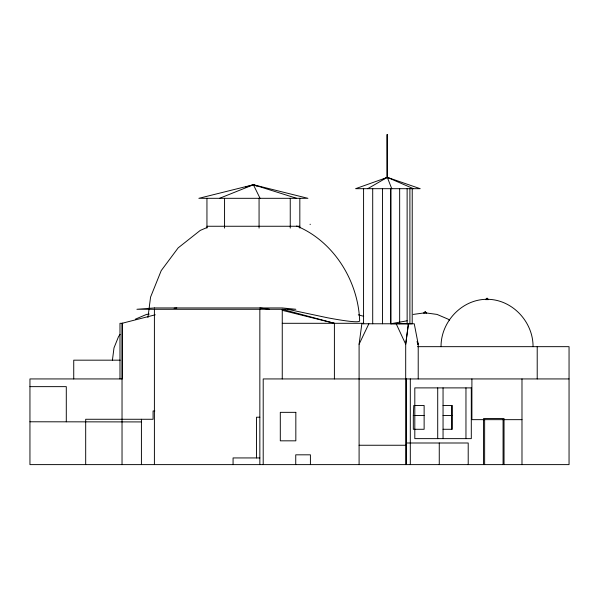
<?xml version="1.0" encoding="UTF-8"?>
<svg xmlns="http://www.w3.org/2000/svg" width="599" height="599" viewBox="0 0 599 599"><rect width="100%" height="100%" fill="white"/><g stroke="black" fill="none" stroke-linecap="round" stroke-linejoin="round"><path stroke-width="0.9" d="M391.753 188.685L387.291 177.349L387.291 134.386L387.351 177.371L355.604 188.685L420.184 188.685L387.291 177.349L383.143 179.236M413.317 415.489L413.789 405.471L424.129 405.471L424.129 429.281L413.317 429.281L413.317 415.489L424.129 415.489M112.425 360.171L113.99 347.907L118.587 336.481L120.152 334.384M147.946 317.567L150.566 297.104L161.221 270.613L178.173 247.866L200.261 230.405L207.127 227.485M441.044 346.664C440.827 321.835 461.911 299.223 487.047 299.298C512.182 299.223 533.267 321.835 533.043 346.664M359.093 464.614L359.093 344.215L361.856 323.767L414.253 323.767L418.214 344.215L418.214 378.935M359.093 344.215L368.864 323.767M367.741 188.685L387.291 177.349L413.407 188.685M135.419 319.147L146.515 314.415L149.263 314.041M219.548 198.314L253.384 184.739L307.916 198.314L198.861 198.314L253.384 184.739L296.662 198.314M245.44 187.232L252.501 185.016M155.253 314.797L122.031 323.303L122.031 464.614M407.125 320.794L390.803 323.767L390.803 188.7M413.205 314.415L425.11 312.798M174.092 308.208L176.81 307.946M390.75 188.7L390.75 323.767L409.903 323.782L412.202 323.774L412.232 188.685M387.291 177.349L387.291 134.386L387.298 177.371L388.938 178.217M251.82 185.323L254.957 185.323M309.99 224.303L310.424 224.303M206.947 226.257L299.829 226.257M122.765 323.303L119.98 323.303L119.98 378.935M282.256 323.303L363.78 323.303M417.555 344.215L418.214 344.215L417.248 341.662M417.615 346.664L569.05 346.664L569.05 464.614L29.95 464.614L29.95 378.935L122.346 378.935L122.346 323.303M120.242 360.171L73.737 360.171L73.737 378.935M569.05 378.935L263.208 378.935L263.208 464.614M29.95 386.64L66.294 386.64L66.294 421.778M443.05 405.471L452.38 405.471L452.38 429.281L443.05 429.281M154.842 410.966L153.082 410.966L153.082 419.27L85.687 419.27L85.687 464.614M443.05 415.489L452.38 415.489M259.846 417.211L256.514 417.211L256.514 457.936M521.984 419.659L471.9 419.659L471.9 378.935M29.95 421.778L141.416 421.921M406.414 442.998L468.208 442.998L468.208 464.614M359.093 445.252L405.695 445.252M259.846 457.936L233.071 457.936L233.071 464.614M426.024 312.925L437.015 314.415L448.112 319.147L449.579 320.308M259.846 307.946L269.543 309.279M287.617 309.279L327.616 317.792A108.973 6.784 14.2 0 0 359.655 320.832C358.277 281.133 333.838 241.345 296.64 226.018M282.256 310.334L334.399 323.303L334.399 378.935M358.292 314.842L363.69 316.287M334.399 323.303L282.256 309.279L282.256 378.935M254.253 185.091L256.859 186.132M253.384 184.739L260.056 198.314M417.046 341.767L418.214 344.215M396.179 323.767L405.695 344.215L405.695 464.614M537.213 346.664L537.213 378.935M521.984 378.935L521.984 464.614M504.036 464.614L504.036 418.551L483.55 418.551L483.55 464.614M503.07 419.659L503.07 464.614M484.636 419.659L484.636 464.614M465.962 387.89L465.962 438.633M451.534 405.471L451.534 429.281M443.05 387.89L443.05 438.633M439.262 442.998L439.262 464.614M437.712 387.89L437.712 438.633M410.308 378.935L410.308 464.614M409.903 188.7L409.903 323.782M407.125 188.685L407.14 323.782M406.414 378.935L406.414 464.614M399.66 188.7L399.66 323.782M382.521 188.685L382.521 323.767M372.705 188.685L372.705 323.76M363.586 188.348L363.556 323.767M310.409 464.614L310.409 454.821L295.741 454.821L295.741 464.614M299.829 198.314L299.829 228.099M290.245 198.314L290.245 228.099M259.846 309.279L259.846 464.614M259.067 198.314L259.067 228.099M224.565 198.314L224.565 228.099M206.947 198.314L206.947 228.099M154.4 309.279L154.4 464.614M141.416 419.27L141.416 464.614M408.413 323.767L405.695 344.215L408.458 323.767M425.163 311.705L423.56 313.097L426.69 313.097L425.2 311.705M487.047 298.212L485.445 299.612L488.574 299.612L487.084 298.212M154.4 307.946L136.916 309.279L295.846 309.279L282.256 307.946L154.4 307.946M471.301 387.89L414.808 387.89L414.808 438.633L471.301 438.633L471.301 387.89M295.831 412.344L280.302 412.344L280.302 440.827L295.831 440.827L295.831 412.344"/></g></svg>
